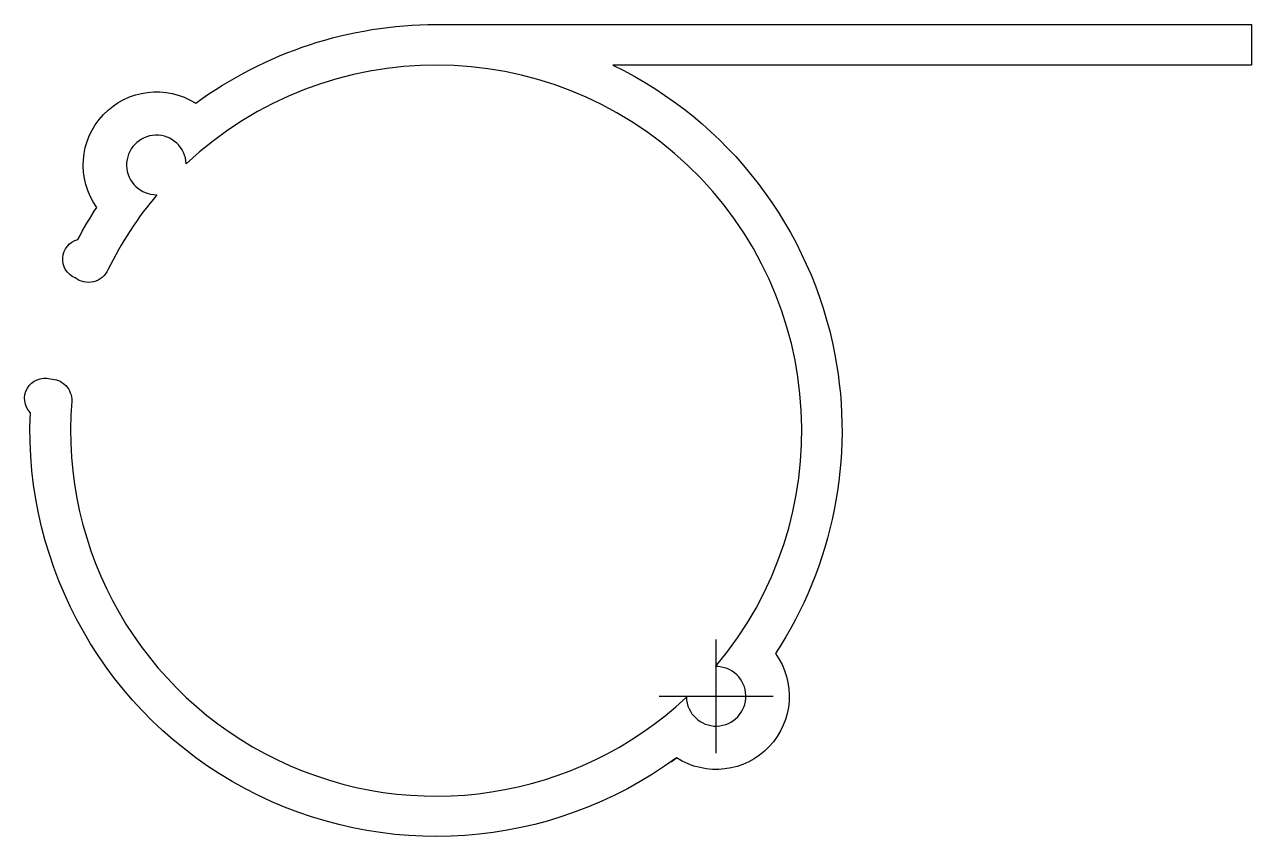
# Model space of a CAD drawing. Extents: x -141.8 to -96.5, y 265.1 to 295.1.
import ezdxf

# ---------------------------------------------------------------- set-up
doc = ezdxf.new("R2010")
doc.units = 0
doc.header["$LTSCALE"] = 15
doc.linetypes.add('DASHDOT', pattern=[1, 0.5, -0.25, 0, -0.25])
doc.layers.get('0').update_dxf_attribs({"linetype": 'CONTINUOUS'})
doc.layers.add('121', color=7, linetype='CONTINUOUS')

msp = doc.modelspace()

# ---------------------------------------------------------------- linework, layer by layer
msp.add_lwpolyline([(-96.477, 293.578), (-120.052, 293.578, -0.237135), (-111.859, 282.885, -0.194623), (-114.055, 271.85, -0.828867), (-117.705, 267.999, -0.629375), (-141.564, 280.742, -0.766117), (-140.83, 281.99, -0.420194), (-140.033, 281.171, 0.685936), (-117.343, 270.234, 2.391732), (-116.265, 271.369, 0.943591), (-135.812, 289.929, 2.391732), (-136.89, 288.793, 0.061541), (-138.7, 286.021, -0.482268), (-139.913, 285.724, -0.715382), (-139.812, 287.14, -0.022968), (-139.109, 288.325, -0.824807), (-135.458, 292.169, -0.15958), (-126.586, 295.078), (-96.477, 295.078)], format="xyb", close=True)
at = {"layer": '121', "color": 7, "linetype": 'DASHDOT'}
for p, q in [((-116.243, 268.169), (-116.243, 272.369)), ((-118.343, 270.269), (-114.143, 270.269))]:
    msp.add_line(p, q, dxfattribs=at)
at = {"layer": '121', "color": 7, "linetype": 'CONTINUOUS'}
msp.add_line((-117.905, 267.855), (-117.705, 267.999), dxfattribs=at)

doc.saveas('drawing.dxf')
